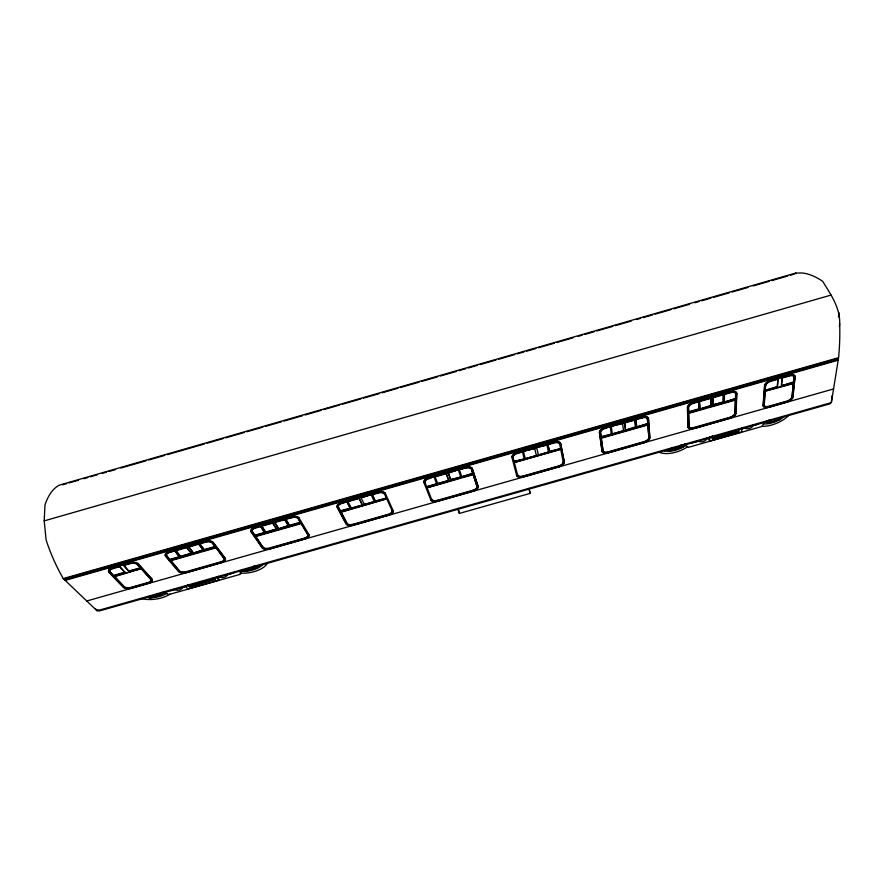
<?xml version="1.0" encoding="UTF-8"?>
<svg xmlns="http://www.w3.org/2000/svg" width="884" height="884" viewBox="0 0 884 884"><rect width="100%" height="100%" fill="white"/><g stroke="black" fill="none" stroke-linecap="round" stroke-linejoin="round"><path stroke-width="1.33" d="M44.2 520.886L44.985 504.908A72.687 35.272 78.3 0 1 59.46 485.095L795.744 273.057L801.932 272.957A76.875 41.228 65.2 0 1 822.661 281.333C830.64 294.217 840.297 307.93 839.678 323.699A77.041 21.868 -87.6 0 1 838.596 357.7L63.261 578.589A72.731 25.249 64.5 0 1 46.112 539.914L44.2 520.886L831.048 295.09M741.831 427.9L741.621 432.033L709.609 441.105L709.642 437.027M711.112 405.833L711.001 397.833L699.664 401.06L699.874 409.027L711.112 405.833L711.001 397.833M738.958 428.618L738.836 431.281L712.482 438.751L712.349 435.724M712.482 438.751L712.515 436.121M712.979 404.839L713.068 397.248L723.377 394.308L723.377 402.342L712.979 404.839L723.2 401.933L723.377 394.308M713.156 405.248L713.068 397.248M724.405 402.054L724.416 394.01L730.604 392.253A5.448 2.751 -22.5 0 1 735.654 393.745L735.654 398.85L724.405 402.054L735.466 398.441L735.654 393.745M735.068 413.502L735.422 399.601L735.068 413.502A5.315 2.63 -22 0 1 729.963 417.723L693.984 427.944A5.271 2.63 -21.2 0 1 688.945 426.607L688.503 412.95L705.454 408.132M735.952 411.535L736.637 394.717M687.774 426.497L687.995 427.315A6.332 3.16 -21.2 0 0 693.211 428.685L730.725 418.033A6.376 3.149 -22 0 0 736.007 413.679L736.836 393.413A6.542 3.304 -22.5 0 0 731.62 391.866L692.835 402.916A6.497 3.315 -21.5 0 0 687.575 407.436L687.94 426.906L687.398 407.016A6.497 3.315 -21.6 0 1 692.669 402.496L731.433 391.457A6.542 3.304 -22.5 0 1 736.648 393.004L736.869 393.844M603.982 452.619A6.243 3.182 -18.9 0 1 602.026 451.271L599.518 432.508A6.398 3.337 -19.1 0 1 604.413 428.099L642.977 417.115A6.431 3.337 -20.2 0 1 648.502 418.563L649.917 438.121A6.276 3.171 -19.9 0 1 644.989 442.376L607.684 452.973A6.243 3.182 -18.9 0 1 602.181 451.691L599.374 432.077A6.398 3.337 -19.1 0 1 604.269 427.668L642.823 416.696A6.431 3.337 -20.2 0 1 648.348 418.143L649.762 437.713A6.276 3.182 -19.9 0 1 644.834 441.967L607.529 452.553A6.243 3.182 -18.9 0 1 606.755 452.685M767.246 407.115A6.431 3.138 -23 0 1 763.047 405.535L764.583 385.048A6.608 3.293 -23.5 0 1 770.163 380.418L790.031 374.761A6.63 3.282 -23.9 0 1 795.048 376.374L792.926 397.513A6.464 3.127 -23.4 0 1 787.412 401.933L768.196 407.391A6.431 3.138 -23 0 1 763.235 405.944L764.77 385.468A6.608 3.282 -23.4 0 1 770.362 380.838L790.23 375.181A6.63 3.282 -23.9 0 1 795.246 376.794L795.246 377.225M764.251 402.087L764.969 392.529M765.168 389.988L765.533 385.236A5.503 2.74 -23.5 0 1 770.936 380.761L777.975 378.761L777.456 386.96L765.356 390.397L777.268 386.54L777.975 378.761M766.362 390.794L793.346 383.126L792.02 397.325A5.381 2.608 -23.4 0 1 786.683 401.623L769.025 406.629A5.359 2.608 -23 0 1 764.229 405.226L765.533 385.236M780.572 419.447L767.489 423.16L767.644 421.325M781.368 385.38L782.119 377.578L789.158 375.578A5.525 2.729 -23.9 0 1 794.009 377.125L793.677 382.341L781.566 385.789L793.478 381.932L794.009 377.125M781.566 385.789L782.119 377.578M795.677 273.708L795.744 273.057M63.261 578.589L97.041 610.789L831.358 402.596L832.065 395.8M839.391 326.417L839.678 323.699M792.02 397.325L793.346 383.126M768.936 407.204L787.224 401.524A6.453 3.127 -23.4 0 0 792.738 397.104L794.02 386.076M794.307 383.424L794.904 378.142M838.452 316.936L839.071 312.87M831.358 402.596L838.496 358.329L63.725 579.042M764.229 422.475L762.483 425.635A1.956 0.928 -22.3 0 1 760.682 426.839L688.746 447.227A1.923 0.939 -20.6 0 1 686.99 447.028L684.603 443.724M130.666 587.959L149.109 582.722A6.298 3.017 -6.4 0 0 152.07 579.086L137.926 563.451A6.464 3.16 -5.9 0 0 130.655 562.544L111.616 567.97A6.486 3.138 -5.5 0 0 108.732 571.76L123.583 587.175A6.321 2.995 -6 0 0 129.053 588.203M112.367 568.191L111.649 568.423A6.486 3.138 -5.5 0 0 108.765 572.213L123.616 587.617A6.321 2.995 -6 0 0 130.699 588.401L149.142 583.164A6.298 3.017 -6.4 0 0 152.103 579.528L137.97 563.904A6.475 3.149 -5.9 0 0 130.688 562.997L112.334 567.738M186.546 572.567L222.105 562.445A6.232 3.072 -8 0 0 225.354 558.721L213.055 542.522A6.398 3.216 -7.6 0 0 206.038 541.549L168.546 552.224A6.431 3.182 -6.7 0 0 165.43 556.08L178.9 571.915A6.265 3.039 -7.2 0 0 185.806 572.755L222.05 562.014A6.232 3.072 -8 0 0 225.298 558.279L213 542.08A6.398 3.216 -7.6 0 0 205.983 541.096L168.501 551.771A6.431 3.182 -6.7 0 0 165.396 555.627L178.855 571.473A6.265 3.039 -7.2 0 0 184.966 572.456M308.936 534.566L298.847 517.637A6.332 3.271 -9.8 0 0 292.118 516.565L254.437 527.295A6.354 3.249 -8.9 0 0 250.979 531.273L262.393 548.202A6.199 3.094 -9.2 0 0 269.034 549.13L305.521 538.765A6.177 3.116 -10.2 0 0 309.102 534.931L308.936 534.566A6.177 3.116 -10.2 0 1 308.914 535.737M299.123 517.991L298.925 518.079A6.343 3.271 -9.8 0 0 292.195 517.007L254.493 527.737A6.354 3.249 -8.9 0 0 251.034 531.715M385.413 493.427L385.28 493.493A6.31 3.315 -12.3 0 0 378.838 492.333L340.937 503.129A6.321 3.293 -11.3 0 0 337.124 507.206L346.351 524.356A6.166 3.138 -11.5 0 0 352.705 525.372L389.402 514.952A6.155 3.16 -12.5 0 0 393.303 511.018L385.181 493.062A6.31 3.315 -12.3 0 0 378.75 491.891L340.848 502.687A6.321 3.304 -11.2 0 0 337.036 506.764L346.263 523.925A6.166 3.138 -11.5 0 0 349.523 525.173M478.1 486.52L472.211 468.288A6.31 3.337 -14.9 0 0 466.067 467.028L427.955 477.879A6.31 3.326 -13.8 0 0 423.79 482.067L423.889 482.476A6.31 3.326 -13.8 0 1 428.055 478.321L466.188 467.459A6.321 3.337 -14.9 0 1 472.321 468.719L478.1 486.52A6.166 3.182 -15 0 1 473.813 490.521L442.917 499.327M511.969 457.437A6.332 3.348 -16.5 0 1 516.499 453.127L554.843 442.21A6.354 3.348 -17.6 0 1 560.677 443.569L564.279 462.034L560.533 443.138A6.354 3.348 -17.6 0 0 554.699 441.79L516.366 452.707A6.332 3.348 -16.5 0 0 511.836 457.006L516.676 475.559A6.177 3.182 -16.4 0 0 520.941 476.918M271.001 548.135L305.455 538.334A6.177 3.116 -10.2 0 0 308.671 536.168M354.672 524.378L389.303 514.521A6.155 3.16 -12.5 0 0 393.214 510.587L393.192 510.632M423.889 482.476L430.961 500.322A6.155 3.171 -13.9 0 0 437.039 501.427L473.934 490.952A6.166 3.182 -15 0 0 478.178 486.907L477.99 486.089M516.676 475.559L516.82 475.935A6.177 3.182 -16.4 0 0 522.61 477.128L559.716 466.586A6.199 3.182 -17.5 0 0 564.301 462.442L564.147 461.614M693.962 428.497L730.549 417.624A6.376 3.149 -22.1 0 0 735.831 413.259M62.554 484.819L66.532 483.681M69.184 482.918L78.466 480.244M83.77 478.719L87.748 477.57M90.4 476.808L97.03 474.896M102.334 473.371L106.312 472.222M108.964 471.459L115.583 469.559M120.887 468.023L146.081 460.774M148.733 460.012L164.634 455.426M167.286 454.663L204.414 443.978M207.066 443.216L222.967 438.63M225.619 437.867L244.183 432.519M246.835 431.757L262.747 427.182M265.388 426.408L281.3 421.834M283.952 421.071L302.516 415.723M305.168 414.961L321.069 410.375M323.721 409.612L339.633 405.038M342.285 404.275L360.849 398.927M363.501 398.165L379.402 393.579M382.054 392.816L397.966 388.242M400.618 387.468L419.171 382.131M421.823 381.369L437.735 376.783M440.387 376.02L456.299 371.435M458.951 370.672L465.57 368.772M468.222 367.998L477.504 365.335M480.156 364.573L496.068 359.987M498.72 359.224L514.632 354.639M517.273 353.876L523.903 351.965M526.555 351.202L535.837 348.528M538.489 347.766L554.401 343.191M557.053 342.428L572.954 337.843M578.258 336.318L582.236 335.169M584.888 334.406L594.17 331.732M596.822 330.97L612.734 326.395M615.386 325.632L631.286 321.047M636.591 319.522L640.569 318.373M643.221 317.61L652.502 314.936M655.154 314.174L671.055 309.588M673.707 308.825L689.619 304.251M694.923 302.726L698.901 301.577M701.553 300.814L710.835 298.14M713.487 297.378L729.388 292.792M732.04 292.029L747.952 287.455M753.256 285.919L769.157 281.344M771.809 280.582L787.721 275.996M790.373 275.233L794.351 274.084M64.665 579.926L838.297 359.567M65.129 580.379L838.198 360.197M112.798 568.18L119.55 566.257L125.075 572.567L113.472 575.871L110.014 571.849A5.403 2.619 -5.5 0 1 112.798 568.18L112.832 568.633A5.403 2.619 -5.5 0 0 110.036 572.302M123.517 565.13L130.268 563.207A5.392 2.63 -5.9 0 1 137.307 564.08L140.622 568.147L129.009 571.451L123.517 565.13L129.009 571.451M169.651 551.992L174.634 550.577L179.662 557.03L169.794 559.848L166.645 555.727A5.359 2.652 -6.7 0 1 169.651 551.992L169.695 552.445A5.359 2.652 -6.7 0 0 166.689 556.169M175.629 550.29L186.59 547.163L191.463 553.218L180.656 556.754L175.629 550.29L180.656 556.754M188.59 546.599L198.557 543.759L203.32 549.848L193.497 553.097L188.59 546.599L193.497 553.097M199.563 543.472L205.541 541.77A5.326 2.674 -7.6 0 1 212.337 542.721L215.243 546.909L204.37 550.014L199.563 543.472L204.37 550.014M255.531 527.538L260.537 526.113L264.791 532.82L254.868 535.638L252.183 531.372A5.293 2.707 -8.9 0 1 255.531 527.538L255.598 527.98A5.293 2.707 -8.9 0 0 252.249 531.814M261.542 525.825L272.559 522.687L276.637 528.986L265.786 532.533L261.542 525.825L265.786 532.533M274.57 522.112L284.604 519.262L288.56 525.593L278.692 528.864L274.57 522.112L278.692 528.864M285.598 518.974L291.621 517.262A5.282 2.729 -9.8 0 1 298.129 518.289L300.571 522.632L289.632 525.748L285.598 518.974L289.632 525.748M338.031 506.189A5.26 2.751 -11.2 0 1 341.887 502.941L346.926 501.515L350.396 508.466L340.417 511.295L338.207 506.886A5.26 2.751 -11.2 0 1 338.075 506.543M347.931 501.228L359.014 498.068L362.385 505.051L351.39 508.178L348.02 501.659L359.114 498.51L362.385 505.051M361.037 497.493L371.125 494.62L374.374 501.637L364.374 504.488L361.125 497.935L371.125 494.62M372.131 494.333L378.186 492.609A5.26 2.763 -12.3 0 1 384.407 493.736L386.374 498.222L375.368 501.361L372.131 494.333L375.368 501.361M434 476.708L428.939 478.156A5.26 2.774 -13.8 0 0 424.906 482.2L425.016 482.642A5.26 2.774 -13.8 0 1 429.049 478.587L434 476.708L436.674 483.913L426.641 486.764L424.906 482.2M435.016 476.421L446.166 473.249L448.729 480.487L437.679 483.625L435.127 476.863L446.276 473.68L448.729 480.487M448.199 472.675L458.332 469.78L460.785 477.051L450.741 479.913L448.199 472.675L450.741 479.913M459.349 469.492L465.437 467.758A5.26 2.785 -14.9 0 1 471.382 468.973L472.852 473.625L461.791 476.763L459.349 469.492L465.559 468.188A5.26 2.785 -14.9 0 1 471.492 469.404L472.852 473.625M517.295 452.995L522.521 451.967L517.427 453.426A5.282 2.785 -16.5 0 0 513.04 457.581L512.919 457.15A5.282 2.785 -16.5 0 1 517.295 452.995L517.427 453.426M523.405 451.249L534.754 448.486L523.405 451.249L525.262 458.708L536.367 455.547L534.621 448.055M536.665 447.481L546.997 445.006L536.665 447.481L538.389 454.973L548.5 452.1L546.865 444.575M549.505 451.812L547.881 444.287L554.003 442.541A5.293 2.785 -17.6 0 1 559.649 443.845L559.782 444.276A5.293 2.785 -17.6 0 0 554.146 442.972L548.025 444.707L549.505 451.812L560.633 448.641L559.649 443.845M610.258 426.519L605.142 427.978A5.326 2.785 -19.1 0 0 600.402 432.243L601.164 437.116L611.308 434.232L610.258 426.519L605.286 428.409A5.326 2.785 -19.1 0 0 600.556 432.674L601.164 437.116M611.286 426.232L622.712 423.436L611.286 426.232L612.325 433.945L623.496 430.762L622.557 423.016M624.612 422.43L635.032 419.933L635.695 427.292L625.529 430.188L624.612 422.43L625.529 430.188M642.06 417.469L635.894 419.215L636.712 427.005L647.895 423.823L647.408 418.861A5.359 2.774 -20.2 0 0 642.06 417.469L642.215 417.889A5.359 2.774 -20.2 0 1 647.563 419.281M693.476 402.817L698.636 401.358L698.857 409.325L688.647 412.22L688.393 407.192A5.403 2.763 -21.6 0 1 693.476 402.817L693.653 403.237A5.415 2.763 -21.5 0 0 688.559 407.612L688.647 412.22M112.832 568.633L119.583 566.71L125.075 572.567M123.55 565.583L130.313 563.661A5.392 2.63 -5.9 0 1 137.351 564.522L150.877 579.44A5.249 2.508 -6.4 0 1 148.015 582.976L131.075 587.783A5.26 2.497 -6 0 1 124.213 587.02L114.301 576.302L133.661 570.799M169.695 552.445L174.678 551.019L179.662 557.03M175.673 550.743L186.646 547.616L191.519 553.66M188.635 547.052L198.613 544.212L203.375 550.29M199.607 543.925L205.596 542.212A5.326 2.674 -7.6 0 1 212.392 543.163L215.243 546.909M255.598 527.98L260.603 526.555L264.791 532.82M261.609 526.267L272.637 523.129L276.714 529.428M274.637 522.554L284.67 519.704L288.637 526.035M285.676 519.416L291.698 517.704A5.282 2.729 -9.8 0 1 298.206 518.731L300.571 522.632M338.285 507.328A5.26 2.751 -11.3 0 1 341.975 503.383L347.014 501.946L350.396 508.466M372.219 494.775L378.275 493.04A5.26 2.763 -12.3 0 1 384.507 494.167L384.407 493.736M448.31 473.106L458.332 469.78M624.767 422.861L635.032 419.933M636.06 419.646L642.215 417.889M693.653 403.237L698.802 401.778M699.83 401.48L711.178 398.253M713.244 397.667L723.565 394.728M724.593 394.43L730.792 392.662A5.448 2.751 -22.5 0 1 735.842 394.154M765.721 385.656A5.503 2.74 -23.4 0 1 771.124 381.181L778.163 379.181M782.307 377.998L789.357 375.987A5.525 2.729 -23.9 0 1 794.208 377.545M110.014 571.849L113.45 575.418L125.042 572.114M128.976 570.998L140.589 567.694M166.645 555.727L169.761 559.395L179.618 556.588M180.612 556.312L191.463 553.218M203.32 549.848L192.502 553.384M204.315 549.561L215.188 546.467M252.183 531.372L254.813 535.196L264.725 532.378M265.719 532.091L276.637 528.986M288.56 525.593L277.709 529.14M289.554 525.306L300.494 522.201M338.207 506.886L340.329 510.864L350.307 508.024M375.28 500.919L386.374 498.222M450.63 479.482L460.785 477.051M472.741 473.194L461.791 476.763M549.373 451.381L560.633 448.641M601.01 436.696L611.308 434.232M634.867 419.513L635.541 426.873L624.513 430.475M636.712 427.005L647.74 423.403L647.408 418.861M688.481 411.8L698.68 408.905L698.636 401.358M699.874 409.027L710.935 405.413M524.256 458.995L514.035 461.437L524.256 458.995L522.389 451.547M136.246 570.058L140.114 568.964M224.16 558.633L215.895 547.406L224.16 558.633A5.194 2.553 -8 0 1 221.022 562.246L186.215 572.125A5.216 2.53 -7.2 0 1 179.529 571.307L170.524 560.312L199.044 552.191M201.64 551.461L214.602 547.771M256.769 535.781L301.079 523.162L307.952 534.831A5.149 2.597 -10.2 0 1 304.494 538.544L269.498 548.478A5.16 2.586 -9.2 0 1 263.078 547.572L255.465 536.146L263.078 547.572M340.859 511.847L346.992 523.284A5.138 2.619 -11.5 0 0 353.147 524.267L388.33 514.278A5.127 2.63 -12.5 0 0 392.109 510.466L392.198 510.897A5.127 2.63 -12.5 0 1 388.419 514.709L353.235 524.698A5.138 2.619 -11.5 0 1 347.081 523.715L340.859 511.847L385.424 499.173M426.939 487.36L431.735 499.67A5.127 2.641 -13.9 0 0 437.624 500.742L473.006 490.686A5.138 2.652 -15 0 0 477.106 486.775L473.194 474.664L427.049 487.791L459.901 477.99M462.531 477.238L473.073 474.233L477.106 486.775M514.311 462.509L560.71 449.304L563.285 462.299A5.171 2.652 -17.5 0 1 558.843 466.31L523.262 476.421A5.149 2.652 -16.4 0 1 517.659 475.261L514.311 462.509L559.384 449.68M648.944 437.967L647.817 424.519L648.944 437.967A5.227 2.641 -19.9 0 1 644.16 442.088L608.391 452.243A5.194 2.652 -18.9 0 1 603.065 451.006L601.164 437.801L615.419 433.746M618.015 433.005L646.524 424.895M708.051 407.391L734.118 399.977M114.334 576.755L141.407 568.589L150.877 579.44M170.568 560.754L215.95 547.848M255.52 536.588L301.157 523.604L307.952 534.831M340.948 512.289L386.739 498.797L392.198 510.897M603.065 451.006L601.308 438.221L647.983 424.939M688.945 426.607L688.68 413.369L735.61 400.021M793.545 383.534L765.08 391.17M114.301 576.302L124.18 586.578A5.26 2.497 -6 0 0 131.042 587.341L147.982 582.534A5.249 2.508 -6.4 0 0 150.844 578.998M170.524 560.312L179.485 570.865A5.216 2.53 -7.2 0 0 186.17 571.683L220.967 561.804A5.194 2.553 -8 0 0 224.105 558.191M263.012 547.141A5.16 2.586 -9.2 0 0 269.432 548.047L304.416 538.102A5.149 2.597 -10.2 0 0 307.875 534.4M431.735 499.67L431.635 499.239A5.127 2.641 -13.9 0 0 437.514 500.311L472.885 490.266A5.138 2.652 -15 0 0 476.995 486.355M517.659 475.261L517.538 474.841A5.149 2.652 -16.4 0 0 523.14 476.001L558.71 465.89A5.16 2.652 -17.5 0 0 563.152 461.879L563.285 462.299M602.921 450.586A5.194 2.652 -18.9 0 0 608.247 451.823L644.005 441.668A5.227 2.641 -19.9 0 0 648.779 437.558M688.78 426.198A5.271 2.641 -21.2 0 0 693.818 427.524L729.786 417.314A5.315 2.63 -22.1 0 0 734.891 413.093M764.152 405.502A5.359 2.608 -23 0 0 768.837 406.22L786.495 401.214A5.381 2.608 -23.4 0 0 791.832 396.927M523.24 476.52L559.583 466.166A6.199 3.182 -17.5 0 0 564.169 462.023M86.765 600.998L833.557 388.949M830.12 403.778L99.03 611.043L97.638 609.706M176.026 589.285L172.325 590.335A2.84 1.348 -7.1 0 1 169.861 590.479M181.452 587.75L185.408 586.633M225.442 575.285L232.879 573.175A2.818 1.359 -8.5 0 0 234.337 572.434M699.863 440.784L693.476 442.597A2.862 1.403 -20.8 0 1 691.321 442.641M705.476 439.193L709.333 438.099M741.499 428.983L745.356 427.889M752.262 425.933L756.118 424.839A2.895 1.392 -22.3 0 0 758.008 423.9M187.762 584.468L189.541 586.545L215 579.318L189.585 586.965L187.806 584.888M712.316 438.353L738.836 431.281M161.982 592.302L162.203 594.722L149.639 598.28L147.926 596.457M668.901 448.575L669.774 450.851L682.779 447.171L682.724 445.403M218.326 576.269L218.812 580.191L187.861 588.965L185.308 586.004M457.669 508.62L459.404 513.427L530.234 493.36L528.997 488.399M437.668 500.808L436.928 500.996A6.155 3.171 -13.9 0 1 430.851 499.891L430.762 499.957M353.368 524.753L352.617 524.941A6.166 3.138 -11.5 0 1 351.036 525.162M163.352 591.949L167.827 594.17A1.912 0.895 -7.1 0 0 170.004 594.236L239.553 574.523A1.89 0.917 -8.7 0 0 240.824 573.473L240.691 570.898M160.943 593.33L162.203 594.722M251.233 532.091L262.327 547.76A6.199 3.094 -9.2 0 0 268.968 548.688L269.775 548.942M213.364 577.639L215.055 579.738M216.403 577.186L218.812 580.191M243.023 570.058L244.106 571.506L256.747 567.926L255.365 565.992M95.45 608.579L97.041 610.789M766.483 420.906L767.489 423.16M708.603 438.641L709.609 441.105M686.99 447.028L686.05 444.663A1.923 0.939 -20.7 0 0 686.437 444.917M681.884 444.895L682.779 447.171M644.005 441.668L644.237 442.619M623.496 430.762L612.325 433.945M605.032 427.425L605.286 428.409M608.247 451.823L608.424 452.785M558.71 465.89L558.975 466.829M548.5 452.1L538.389 454.973M537.384 455.26L525.262 458.708M529.096 489.537L530.234 493.36M523.14 476.001L523.361 476.94M472.885 490.266L473.194 491.184M465.293 467.216L465.559 468.188M512.919 457.15L514.157 461.868M458.089 508.289L459.404 513.427M449.735 480.2L437.679 483.625M436.674 483.913L426.641 486.764M437.514 500.311L437.779 501.239M428.707 477.636L429.049 478.587M377.976 492.09L378.275 493.04M374.374 501.637L351.39 508.178M353.147 524.267L353.445 525.184M291.355 516.753L291.698 517.704M262.46 564.788A16.697 8.166 -8.8 0 1 240.437 571.031L240.824 573.473M636.005 420.441L636.557 426.585M669.663 448.531L669.774 450.851M699.686 404.839L699.708 408.607M693.045 428.265A6.332 3.16 -21.2 0 1 687.829 426.895M606.004 452.763A6.243 3.182 -18.9 0 1 605.286 452.774M254.051 566.732A5.912 2.884 -8.8 0 1 253.553 567.506M247.144 569.804A5.912 2.884 -8.8 0 1 245.708 569.727M183.054 587.473A5.967 4.818 -38.7 0 1 174.247 588.899M158.181 593.672A4.807 2.254 -6.7 0 1 157.827 594.866M155.219 596.324A4.807 2.254 -6.7 0 1 154.015 596.578M150.49 596.446A4.807 2.254 -6.7 0 1 149.617 596.103M157.33 593.407A4.818 2.254 -6.7 0 1 155.849 596.877A4.818 2.254 -6.7 0 1 149.065 596.391M159.275 593.606A5.989 2.818 -6.7 0 1 158.059 595.054M151.065 596.567A5.989 2.818 -6.7 0 1 149.716 596.313M159.352 593.495A6 2.818 -6.7 0 1 155.661 596.799A6 2.818 -6.7 0 1 148.678 596.523M227.696 574.821A5.934 4.862 -36.7 0 1 219.851 577.042M252.968 566.931A4.752 2.309 -8.9 0 1 250.559 570.036A4.752 2.309 -8.9 0 1 244.581 569.948M253.012 567.384A4.752 2.309 -8.9 0 1 252.603 568.003M248.691 569.749A4.752 2.309 -8.9 0 1 246.304 569.793M253.973 565.882A5.923 2.873 -8.9 0 1 250.968 569.76A5.923 2.873 -8.9 0 1 243.52 569.639M240.492 570.976A1.89 0.917 -8.6 0 1 240.028 571.661M169.938 594.114A20.94 9.89 -6.7 0 1 140.998 598.468M166.855 593.241A16.907 7.989 -6.7 0 1 147.208 597.462M165.75 592.181A16.895 8 -6.7 0 1 161.12 594.258M267.697 562.544A20.663 10.111 -8.8 0 1 239.918 573.075M259.797 565.174A16.686 8.177 -8.8 0 1 256.559 566.942M753.323 424.707A6.089 4.984 1.7 0 1 749.378 428.486A6.089 4.984 1.7 0 1 743.378 427.524M707.156 437.801A6.033 5.017 -0.6 0 1 703.167 441.591A6.033 5.017 -0.6 0 1 697.255 440.608M769.246 420.673A6.122 2.928 -22.7 0 1 768.737 420.066M681.686 444.751A6 2.961 -20.4 0 1 680.26 446.542M676.26 448.575A6 2.961 -20.4 0 1 674.779 448.895M673.398 448.973A6 2.961 -20.4 0 1 671.254 448.453M779.025 417.657A4.917 2.343 -22.7 0 1 778.506 418.408M777.721 419.149A4.917 2.343 -22.7 0 1 776.727 419.823M775.588 420.386A4.917 2.343 -22.7 0 1 774.395 420.817M771.202 420.994A4.917 2.343 -22.7 0 1 770.108 420.187M780.108 417.513A6.122 2.928 -22.7 0 1 774.34 421.447A6.122 2.928 -22.7 0 1 768.992 420.662M779.555 417.635A4.917 2.343 -22.7 0 1 774.704 421.502A4.917 2.343 -22.7 0 1 770.318 420.254M681.067 444.917A4.818 2.376 -20.4 0 1 676.735 449.271A4.818 2.376 -20.4 0 1 672.183 447.437M678.746 447.591A4.818 2.376 -20.4 0 1 677.652 448.155M676.47 448.575A4.818 2.376 -20.4 0 1 675.277 448.829M674.172 448.895A4.818 2.376 -20.4 0 1 673.199 448.774M681.929 445.348A6 2.961 -20.4 0 1 675.011 449.492M673.63 449.569A6 2.961 -20.4 0 1 670.89 448.475M788.716 415.425A21.393 10.277 -22.8 0 1 761.909 426.353M783.5 417.071A17.282 8.299 -22.8 0 1 763.953 423.988M767.058 422.221A17.26 8.321 -22.8 0 1 763.268 422.43M686.934 444.442A16.94 8.398 -20.5 0 1 664.315 450.862M669.641 449.613A16.918 8.409 -20.5 0 1 667.089 449.702M687.741 446.597A20.962 10.387 -20.5 0 1 659.409 452.276"/></g></svg>
